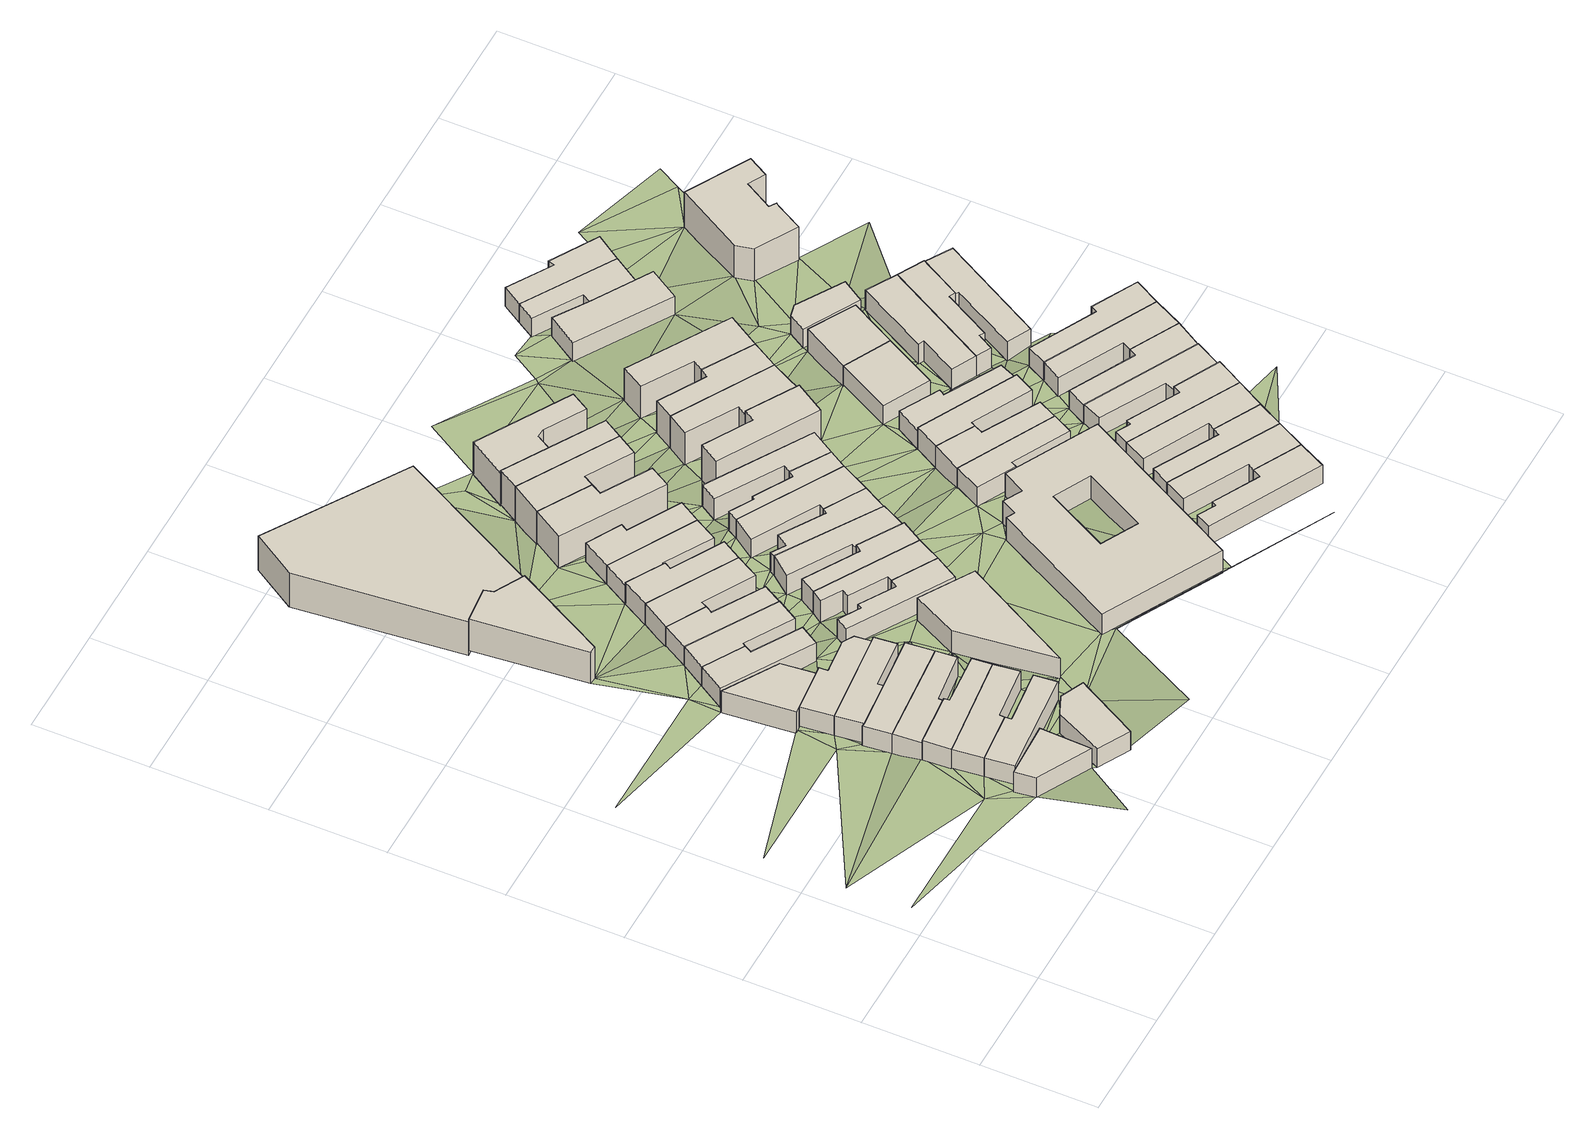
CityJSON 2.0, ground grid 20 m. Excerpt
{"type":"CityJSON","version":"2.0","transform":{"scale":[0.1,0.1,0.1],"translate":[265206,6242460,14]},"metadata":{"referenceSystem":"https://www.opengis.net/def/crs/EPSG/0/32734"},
"CityObjects":{
"building1":{"type":"Building","attributes":{"building":"retail","building:levels":"1","footprint":{"type":"Polygon"},"plus_code":"C7X5XFX7+XWR","ground_height":18.45,"building_height":4.1,"roof_height":22.55},"geometry":[{"type":"Solid","lod":"1","boundaries":[[[[0,1,2,3]],[[1,4,5,2]],[[4,6,7,5]],[[6,0,3,7]],[[3,2,5,7]],[[6,4,1,0]]]]}]},
"building2":{"type":"Building","attributes":{"address":"Salt River Cape Town","building":"house","building:levels":"1","footprint":{"type":"Polygon"},"plus_code":"C7X8XHXQ+XCW","ground_height":18.24,"building_height":4.1,"roof_height":22.34},"geometry":[{"type":"Solid","lod":"1","boundaries":[[[[8,9,10,11]],[[9,12,13,10]],[[12,14,15,13]],[[14,16,17,15]],[[16,18,19,17]],[[18,8,11,19]],[[11,10,13,15,17,19]],[[18,16,14,12,9,8]]]]}]},
"building3":{"type":"Building","attributes":{"address":"Salt River Cape Town","building":"house","building:levels":"1","footprint":{"type":"Polygon"},"plus_code":"C7X8X2X6+X7X","ground_height":18.24,"building_height":4.1,"roof_height":22.34},"geometry":[{"type":"Solid","lod":"1","boundaries":[[[[20,8,11,21]],[[8,18,19,11]],[[18,22,23,19]],[[22,24,25,23]],[[24,26,27,25]],[[26,20,21,27]],[[21,11,19,23,25,27]],[[26,24,22,18,8,20]]]]}]},
"building4":{"type":"Building","attributes":{"address":"55 Durham Avenue Salt River Cape Town","building":"house","building:levels":"1","footprint":{"type":"Polygon"},"plus_code":"C6XVXCXF+XQW","ground_height":17.66,"building_height":4.1,"roof_height":21.76},"geometry":[{"type":"Solid","lod":"1","boundaries":[[[[28,29,30,31]],[[29,32,33,30]],[[32,34,35,33]],[[34,36,37,35]],[[36,28,31,37]],[[31,30,33,35,37]],[[36,34,32,29,28]]]]}]},
"building5":{"type":"Building","attributes":{"address":"65 Durham Avenue Salt River Cape Town","building":"house","building:levels":"1","footprint":{"type":"Polygon"},"plus_code":"C7X7XHX6+X8V","ground_height":18.24,"building_height":4.1,"roof_height":22.34},"geometry":[{"type":"Solid","lod":"1","boundaries":[[[[38,39,40,21,41,42]],[[39,43,27,21,40]],[[43,44,45,27]],[[44,46,47,45]],[[46,48,49,47]],[[48,38,42,41,49]],[[41,21,27,45,47,49]],[[48,46,44,43,39,38]]]]}]},
"building6":{"type":"Building","attributes":{"building":"yes","building:levels":"1","footprint":{"type":"Polygon"},"plus_code":"C7XHXQX8+X7W","ground_height":18.24,"building_height":4.1,"roof_height":22.34},"geometry":[{"type":"Solid","lod":"1","boundaries":[[[[50,51,52,53]],[[51,54,55,52]],[[54,56,57,55]],[[56,58,59,57]],[[58,50,53,59]],[[53,52,55,57,59]],[[58,56,54,51,50]]]]}]},
"building7":{"type":"Building","attributes":{"address":"63 Durham Avenue Salt River Cape Town","building":"house","building:levels":"1","footprint":{"type":"Polygon"},"plus_code":"C7X7X2XW+X7R","ground_height":17.66,"building_height":4.1,"roof_height":21.76},"geometry":[{"type":"Solid","lod":"1","boundaries":[[[[60,38,42,61]],[[38,48,62,42]],[[48,63,64,62]],[[63,65,66,64]],[[65,67,68,66]],[[67,60,61,68]],[[61,42,62,64,66,68]],[[67,65,63,48,38,60]]]]}]},
"building8":{"type":"Building","attributes":{"address":"61 Durham Avenue Salt River Cape Town","building":"house","building:levels":"1","footprint":{"type":"Polygon"},"plus_code":"C7X6XJXW+XMW","ground_height":17.66,"building_height":4.1,"roof_height":21.76},"geometry":[{"type":"Solid","lod":"1","boundaries":[[[[60,67,68,61]],[[67,69,70,68]],[[69,71,72,70]],[[71,73,74,72]],[[73,75,76,74]],[[75,60,61,76]],[[61,68,70,72,74,76]],[[75,73,71,69,67,60]]]]}]},
"building9":{"type":"Building","attributes":{"address":"59 Durham Avenue Salt River Cape Town","building":"house","building:levels":"1","footprint":{"type":"Polygon"},"plus_code":"C7X6X3XJ+XRV","ground_height":17.66,"building_height":4.1,"roof_height":21.76},"geometry":[{"type":"Solid","lod":"1","boundaries":[[[[77,73,74,78]],[[73,71,72,74]],[[71,79,80,72]],[[79,81,82,80]],[[81,83,84,82]],[[83,85,86,84]],[[85,77,78,86]],[[78,74,72,80,82,84,86]],[[85,83,81,79,71,73,77]]]]}]},
"building10":{"type":"Building","attributes":{"address":"57 Durham Avenue Salt River Cape Town","building":"house","building:levels":"1","footprint":{"type":"Polygon"},"plus_code":"C7X5X6X5+X8V","ground_height":17.66,"building_height":4.1,"roof_height":21.76},"geometry":[{"type":"Solid","lod":"1","boundaries":[[[[85,87,88,86]],[[87,89,90,88]],[[89,91,92,90]],[[91,93,94,92]],[[93,95,30,94]],[[95,96,31,30]],[[96,77,78,31]],[[77,85,86,78]],[[86,88,90,92,94,30,31,78]],[[77,96,95,93,91,89,87,85]]]]}]},
"building11":{"type":"Building","attributes":{"address":"69 Addison Road Salt River Cape Town","building":"house","building:levels":"1","footprint":{"type":"Polygon"},"plus_code":"C7X4XCX8+X5W","ground_height":17.02,"building_height":4.1,"roof_height":21.12},"geometry":[{"type":"Solid","lod":"1","boundaries":[[[[97,98,99,100]],[[98,101,102,99]],[[101,103,104,102]],[[103,105,106,104]],[[105,107,108,106]],[[107,97,100,108]],[[100,99,102,104,106,108]],[[107,105,103,101,98,97]]]]}]},
"building12":{"type":"Building","attributes":{"address":"37 Durham Avenue Salt River 7925 Cape Town","building":"retail","building:levels":"2","footprint":{"type":"Polygon"},"plus_code":"C6XHXWX9+XJR","ground_height":16.36,"building_height":6.9,"roof_height":23.26},"geometry":[{"type":"Solid","lod":"1","boundaries":[[[[109,110,111,112,113]],[[110,114,115,111]],[[114,116,117,118,115]],[[116,119,120,121,118,117]],[[119,122,123,124,121,120]],[[122,109,113,112,124,123]],[[112,111,115,118,121,124]],[[122,119,116,114,110,109]]]]}]},
"building13":{"type":"Building","attributes":{"address":"67 Addison Road Salt River Cape Town","building":"house","building:levels":"1","footprint":{"type":"Polygon"},"plus_code":"C7X5XVX9+XQW","ground_height":17.02,"building_height":4.1,"roof_height":21.12},"geometry":[{"type":"Solid","lod":"1","boundaries":[[[[98,97,100,99]],[[97,125,126,100]],[[125,127,128,126]],[[127,129,130,131,128]],[[129,132,133,134,131,130]],[[132,98,99,134,133]],[[99,100,126,128,131,134]],[[132,129,127,125,97,98]]]]}]},
"building14":{"type":"Building","attributes":{"address":"65 Addison Road Salt River Cape Town","building":"house","building:levels":"1","footprint":{"type":"Polygon"},"plus_code":"C7X9XGX7+XJX","ground_height":16.86,"building_height":4.1,"roof_height":20.96},"geometry":[{"type":"Solid","lod":"1","boundaries":[[[[132,129,130,133]],[[129,135,136,130]],[[135,137,138,136]],[[137,139,140,138]],[[139,141,142,140]],[[141,132,133,142]],[[133,130,136,138,140,142]],[[141,139,137,135,129,132]]]]}]},
"building15":{"type":"Building","attributes":{"address":"63 Addison Road Salt River Cape Town","building":"house","building:levels":"1","footprint":{"type":"Polygon"},"plus_code":"C7XFX9X5+XMX","ground_height":16.86,"building_height":4.1,"roof_height":20.96},"geometry":[{"type":"Solid","lod":"1","boundaries":[[[[143,144,140,142]],[[144,145,146,140]],[[145,147,148,146]],[[147,149,150,148]],[[149,151,152,150]],[[151,143,142,152]],[[142,140,146,148,150,152]],[[151,149,147,145,144,143]]]]}]},
"building16":{"type":"Building","attributes":{"address":"80 Burns Road Salt River Cape Town","building":"house","building:levels":"1","footprint":{"type":"Polygon"},"plus_code":"C8X4XCXM+XHW","ground_height":18.24,"building_height":4.1,"roof_height":22.34},"geometry":[{"type":"Solid","lod":"1","boundaries":[[[[153,154,155,156]],[[154,157,158,155]],[[157,159,160,158]],[[159,153,156,160]],[[156,155,158,160]],[[159,157,154,153]]]]}]},
"building17":{"type":"Building","attributes":{"address":"Salt River Cape Town","building":"retail","building:levels":"2","footprint":{"type":"Polygon"},"plus_code":"C6XRXVXF+X4W","ground_height":15.76,"building_height":6.9,"roof_height":22.66},"geometry":[{"type":"Solid","lod":"1","boundaries":[[[[161,162,123,113]],[[162,163,120,123]],[[163,164,117,120]],[[164,165,166,117]],[[165,167,168,166]],[[167,169,170,168]],[[169,161,113,170]],[[113,123,120,117,166,168,170]],[[169,167,165,164,163,162,161]]]]}]},
"building18":{"type":"Building","attributes":{"address":"78 Burns Road Salt River Cape Town","building":"house","building:levels":"1","footprint":{"type":"Polygon"},"plus_code":"C8X6XCX3+XRV","ground_height":17.53,"building_height":4.1,"roof_height":21.63},"geometry":[{"type":"Solid","lod":"1","boundaries":[[[[171,172,173,174]],[[172,175,176,173]],[[175,177,178,176]],[[177,179,180,178]],[[179,181,182,180]],[[181,183,184,182]],[[183,185,186,184]],[[185,171,174,186]],[[174,173,176,178,180,182,184,186]],[[185,183,181,179,177,175,172,171]]]]}]},
"building19":{"type":"Building","attributes":{"address":"61 Addison Road Salt River Cape Town","building":"house","building:levels":"1","footprint":{"type":"Polygon"},"plus_code":"C7XJXPX2+XFW","ground_height":16.86,"building_height":4.1,"roof_height":20.96},"geometry":[{"type":"Solid","lod":"1","boundaries":[[[[187,188,150,152]],[[188,189,190,150]],[[189,191,192,190]],[[191,193,194,195,192]],[[193,196,197,198,195,194]],[[196,187,152,198,197]],[[152,150,190,192,195,198]],[[196,193,191,189,188,187]]]]}]},
"building20":{"type":"Building","attributes":{"address":"76 Burns Road Salt River Cape Town","building":"house","building:levels":"1","footprint":{"type":"Polygon"},"plus_code":"C8X7X8XW+X7W","ground_height":17.53,"building_height":4.1,"roof_height":21.63},"geometry":[{"type":"Solid","lod":"1","boundaries":[[[[199,200,201,186]],[[200,202,203,201]],[[202,204,205,203]],[[204,206,207,205]],[[206,208,209,207]],[[208,210,211,209]],[[210,212,174,211]],[[212,199,186,174]],[[186,201,203,205,207,209,211,174]],[[212,210,208,206,204,202,200,199]]]]}]},
"building21":{"type":"Building","attributes":{"address":"59 Addison Road Salt River Cape Town","building":"house","building:levels":"1","footprint":{"type":"Polygon"},"plus_code":"C7XPXHXW+XHV","ground_height":16.2,"building_height":4.1,"roof_height":20.3},"geometry":[{"type":"Solid","lod":"1","boundaries":[[[[196,193,194,197]],[[193,213,214,194]],[[213,215,216,214]],[[215,217,218,216]],[[217,219,220,218]],[[219,196,197,220]],[[197,194,214,216,218,220]],[[219,217,215,213,193,196]]]]}]},
"building22":{"type":"Building","attributes":{"address":"74 Burns Road Salt River Cape Town","building":"house","building:levels":"1","footprint":{"type":"Polygon"},"plus_code":"C8XCXWX3+XVW","ground_height":17.53,"building_height":4.1,"roof_height":21.63},"geometry":[{"type":"Solid","lod":"1","boundaries":[[[[200,221,222,201]],[[221,223,224,225,222]],[[223,226,227,228,225,224]],[[226,229,230,228,227]],[[229,202,203,230]],[[202,200,201,203]],[[201,222,225,228,230,203]],[[202,229,226,223,221,200]]]]}]},
"building23":{"type":"Building","attributes":{"address":"57 Addison Road Salt River Cape Town","building":"house","building:levels":"1","footprint":{"type":"Polygon"},"plus_code":"C7XVXJXR+XFR","ground_height":16.2,"building_height":4.1,"roof_height":20.3},"geometry":[{"type":"Solid","lod":"1","boundaries":[[[[219,217,218,220]],[[217,231,232,218]],[[231,233,234,232]],[[233,235,236,234]],[[235,237,238,236]],[[237,219,220,238]],[[220,218,232,234,236,238]],[[237,235,233,231,217,219]]]]}]},
"building24":{"type":"Building","attributes":{"address":"72 Burns Road Salt River Cape Town","building":"house","building:levels":"1","footprint":{"type":"Polygon"},"plus_code":"C8XCX3X7+X3W","ground_height":16.86,"building_height":4.1,"roof_height":20.96},"geometry":[{"type":"Solid","lod":"1","boundaries":[[[[239,240,241,242]],[[240,243,244,245,241]],[[243,246,247,248,245,244]],[[246,249,250,248,247]],[[249,251,224,250]],[[251,239,242,224]],[[242,241,245,248,250,224]],[[251,249,246,243,240,239]]]]}]},
"building25":{"type":"Building","attributes":{"address":"Salt River Cape Town","building":"terraced","building:levels":"2","building:units":"2","footprint":{"type":"Polygon"},"plus_code":"C8X2X3XV+X2X","ground_height":16.2,"building_height":6.9,"roof_height":23.1},"geometry":[{"type":"Solid","lod":"1","boundaries":[[[[252,253,254,255]],[[253,256,257,254]],[[256,258,259,257]],[[258,260,261,259]],[[260,262,263,261]],[[262,252,255,263]],[[255,254,257,259,261,263]],[[262,260,258,256,253,252]]]]}]},
"building26":{"type":"Building","attributes":{"address":"70 Burns Road Salt River Cape Town","building":"house","building:levels":"1","footprint":{"type":"Polygon"},"plus_code":"C8XMXFX2+XRW","ground_height":16.65,"building_height":4.1,"roof_height":20.75},"geometry":[{"type":"Solid","lod":"1","boundaries":[[[[240,264,265,266]],[[264,267,268,265]],[[267,269,270,268]],[[269,271,272,270]],[[271,273,274,272]],[[273,275,276,274]],[[275,243,244,276]],[[243,240,266,244]],[[266,265,268,270,272,274,276,244]],[[243,275,273,271,269,267,264,240]]]]}]},
"building27":{"type":"Building","attributes":{"address":"Salt River Cape Town","building":"terraced","building:levels":"2","building:units":"2","footprint":{"type":"Polygon"},"plus_code":"C8X3X6XC+XVR","ground_height":16.2,"building_height":6.9,"roof_height":23.1},"geometry":[{"type":"Solid","lod":"1","boundaries":[[[[277,278,255,254]],[[278,279,280,255]],[[279,281,282,280]],[[281,283,284,282]],[[283,285,286,284]],[[285,277,254,286]],[[254,255,280,282,284,286]],[[285,283,281,279,278,277]]]]}]},
"building28":{"type":"Building","attributes":{"address":"68 Burns Road Salt River Cape Town","building":"house","building:levels":"1","footprint":{"type":"Polygon"},"plus_code":"C8XMX8X9+X5X","ground_height":16.65,"building_height":4.1,"roof_height":20.75},"geometry":[{"type":"Solid","lod":"1","boundaries":[[[[264,287,288,265]],[[287,289,290,288]],[[289,291,292,290]],[[291,293,294,292]],[[293,267,268,294]],[[267,264,265,268]],[[265,288,290,292,294,268]],[[267,293,291,289,287,264]]]]}]},
"building29":{"type":"Building","attributes":{"address":"Salt River Cape Town","building":"terraced","building:levels":"2","building:units":"2","footprint":{"type":"Polygon"},"plus_code":"C8X7XQX6+X9W","ground_height":16.2,"building_height":6.9,"roof_height":23.1},"geometry":[{"type":"Solid","lod":"1","boundaries":[[[[283,295,296,284]],[[295,297,298,296]],[[297,299,300,301,298]],[[299,285,302,286,301,300]],[[285,283,284,286,302]],[[284,296,298,301,286]],[[285,299,297,295,283]]]]}]},
"building30":{"type":"Building","attributes":{"address":"73 Burns Road Salt River Cape Town","building":"yes","building:levels":"1","social_facility":"outreach","footprint":{"type":"Polygon"},"plus_code":"C9X3XQXQ+X9X","ground_height":18.24,"building_height":4.1,"roof_height":22.34},"geometry":[{"type":"Solid","lod":"1","boundaries":[[[[303,304,305,306]],[[304,307,308,305]],[[307,309,310,308]],[[309,311,312,310]],[[311,313,314,312]],[[313,315,316,314]],[[315,317,318,316]],[[317,303,306,318]],[[319,320,321,322]],[[320,323,324,321]],[[323,325,326,324]],[[325,319,322,326]],[[306,305,308,310,312,314,316,318],[322,321,324,326]],[[317,315,313,311,309,307,304,303],[325,323,320,319]]]]}]},
"building31":{"type":"Building","attributes":{"address":"66 Burns Road Salt River Cape Town","building":"house","building:levels":"1","footprint":{"type":"Polygon"},"plus_code":"C8XWXWX4+XXX","ground_height":16.65,"building_height":4.1,"roof_height":20.75},"geometry":[{"type":"Solid","lod":"1","boundaries":[[[[327,328,329,330]],[[328,331,332,329]],[[331,333,334,332]],[[333,335,336,334]],[[335,337,338,336]],[[337,289,290,338]],[[289,287,288,290]],[[287,327,330,288]],[[330,329,332,334,336,338,290,288]],[[287,289,337,335,333,331,328,327]]]]}]},
"building32":{"type":"Building","attributes":{"address":"64 Burns Road Salt River Cape Town","building":"house","building:levels":"1","footprint":{"type":"Polygon"},"plus_code":"C8XVX4X4+X2V","ground_height":16.65,"building_height":4.1,"roof_height":20.75},"geometry":[{"type":"Solid","lod":"1","boundaries":[[[[339,340,341,330]],[[340,342,343,341]],[[342,344,345,343]],[[344,346,347,345]],[[346,348,329,347]],[[348,339,330,329]],[[330,341,343,345,347,329]],[[348,346,344,342,340,339]]]]}]},
"building33":{"type":"Building","attributes":{"address":"Salt River Cape Town","building":"terraced","building:levels":"2","building:units":"2","footprint":{"type":"Polygon"},"plus_code":"C8X5XCX3+XXW","ground_height":15.54,"building_height":6.9,"roof_height":22.44},"geometry":[{"type":"Solid","lod":"1","boundaries":[[[[349,350,351,300]],[[350,352,353,351]],[[352,354,355,353]],[[354,356,357,355]],[[356,358,359,357]],[[358,360,361,359]],[[360,349,300,361]],[[300,351,353,355,357,359,361]],[[360,358,356,354,352,350,349]]]]}]},
"building34":{"type":"Building","attributes":{"address":"Salt River Cape Town","building":"house","building:levels":"2","footprint":{"type":"Polygon"},"plus_code":"C9X6X4XM+X9X","ground_height":16.65,"building_height":6.9,"roof_height":23.55},"geometry":[{"type":"Solid","lod":"1","boundaries":[[[[362,363,364,365,366,367]],[[363,368,369,365,364]],[[368,370,371,369]],[[370,372,373,371]],[[372,374,375,373]],[[374,362,367,366,375]],[[366,365,369,371,373,375]],[[374,372,370,368,363,362]]]]}]},
"building35":{"type":"Building","attributes":{"address":"72 Coleridge Road Salt River Cape Town","building":"house","building:levels":"1","footprint":{"type":"Polygon"},"plus_code":"CCXCX2XP+X2R","ground_height":18.11,"building_height":4.1,"roof_height":22.21},"geometry":[{"type":"Solid","lod":"1","boundaries":[[[[376,377,378,379]],[[377,380,381,378]],[[380,382,383,381]],[[382,384,385,383]],[[384,386,387,385]],[[386,388,389,387]],[[388,390,391,389]],[[390,376,379,391]],[[379,378,381,383,385,387,389,391]],[[390,388,386,384,382,380,377,376]]]]}]},
"building36":{"type":"Building","attributes":{"address":"71 Burns Road Salt River Cape Town","building":"house","building:levels":"1","footprint":{"type":"Polygon"},"plus_code":"C9XQX5XR+XRV","ground_height":17.44,"building_height":4.1,"roof_height":21.54},"geometry":[{"type":"Solid","lod":"1","boundaries":[[[[392,393,394,395,396,397]],[[393,398,399,395,394]],[[398,400,401,399]],[[400,402,403,401]],[[402,404,405,403]],[[404,392,397,396,405]],[[396,395,399,401,403,405]],[[404,402,400,398,393,392]]]]}]},
"building37":{"type":"Building","attributes":{"address":"Salt River Cape Town","building":"house","building:levels":"2","footprint":{"type":"Polygon"},"plus_code":"C9X7XFXG+XVV","ground_height":15.84,"building_height":6.9,"roof_height":22.74},"geometry":[{"type":"Solid","lod":"1","boundaries":[[[[406,407,408,367]],[[407,409,410,408]],[[409,411,412,410]],[[411,413,414,412]],[[413,415,364,414]],[[415,406,367,364]],[[367,408,410,412,414,364]],[[415,413,411,409,407,406]]]]}]},
"building38":{"type":"Building","attributes":{"address":"70 Coleridge Road Salt River Cape Town","building":"house","building:levels":"1","footprint":{"type":"Polygon"},"plus_code":"CCXCX8X3+XVW","ground_height":18.11,"building_height":4.1,"roof_height":22.21},"geometry":[{"type":"Solid","lod":"1","boundaries":[[[[416,417,418,419]],[[417,420,421,418]],[[420,422,423,421]],[[422,376,379,423]],[[376,390,391,379]],[[390,416,419,391]],[[419,418,421,423,379,391]],[[390,376,422,420,417,416]]]]}]},
"building39":{"type":"Building","attributes":{"address":"69 Burns Road Salt River Cape Town","building":"house","building:levels":"1","footprint":{"type":"Polygon"},"plus_code":"C9XWXRXW+X7V","ground_height":17.27,"building_height":4.1,"roof_height":21.37},"geometry":[{"type":"Solid","lod":"1","boundaries":[[[[424,425,397,426]],[[425,427,428,397]],[[427,429,430,428]],[[429,431,432,430]],[[431,433,434,432]],[[433,424,426,434]],[[426,397,428,430,432,434]],[[433,431,429,427,425,424]]]]}]},
"building40":{"type":"Building","attributes":{"address":"68 Coleridge Road Salt River Cape Town","building":"house","building:levels":"1","footprint":{"type":"Polygon"},"plus_code":"CCXMX9XM+XXV","ground_height":18.11,"building_height":4.1,"roof_height":22.21},"geometry":[{"type":"Solid","lod":"1","boundaries":[[[[435,436,437,438]],[[436,439,440,437]],[[439,441,418,440]],[[441,442,419,418]],[[442,443,444,419]],[[443,435,438,444]],[[438,437,440,418,419,444]],[[443,442,441,439,436,435]]]]}]},
"building41":{"type":"Building","attributes":{"address":"Salt River Cape Town","building":"house","building:levels":"2","footprint":{"type":"Polygon"},"plus_code":"C9XGX2XX+X8W","ground_height":15.84,"building_height":6.9,"roof_height":22.74},"geometry":[{"type":"Solid","lod":"1","boundaries":[[[[407,445,446,408]],[[445,447,448,446]],[[447,449,450,448]],[[449,451,452,450]],[[451,409,410,452]],[[409,407,408,410]],[[408,446,448,450,452,410]],[[409,451,449,447,445,407]]]]}]},
"building42":{"type":"Building","attributes":{"address":"67 Burns Road Salt River Cape Town","building":"house","building:levels":"1","footprint":{"type":"Polygon"},"plus_code":"CCX2X5XV+X5X","ground_height":17.27,"building_height":4.1,"roof_height":21.37},"geometry":[{"type":"Solid","lod":"1","boundaries":[[[[453,424,454,426,455,456]],[[424,433,434,426,454]],[[433,457,458,434]],[[457,459,460,458]],[[459,461,462,460]],[[461,453,456,455,462]],[[455,426,434,458,460,462]],[[461,459,457,433,424,453]]]]}]},
"building43":{"type":"Building","attributes":{"address":"66 Coleridge Road Salt River Cape Town","building":"house","building:levels":"1","footprint":{"type":"Polygon"},"plus_code":"CCXMX6X6+X3W","ground_height":18.11,"building_height":4.1,"roof_height":22.21},"geometry":[{"type":"Solid","lod":"1","boundaries":[[[[463,464,465,466]],[[464,467,468,465]],[[467,469,470,468]],[[469,435,438,470]],[[435,443,444,438]],[[443,463,466,444]],[[466,465,468,470,438,444]],[[443,435,469,467,464,463]]]]}]},
"building44":{"type":"Building","attributes":{"address":"65 Burns Road Salt River Cape Town","building":"house","building:levels":"1","footprint":{"type":"Polygon"},"plus_code":"CCX6X3XC+XPW","ground_height":16.47,"building_height":4.1,"roof_height":20.57},"geometry":[{"type":"Solid","lod":"1","boundaries":[[[[471,472,473,456]],[[472,474,475,473]],[[474,476,477,475]],[[476,478,479,477]],[[478,480,481,479]],[[480,471,456,481]],[[456,473,475,477,479,481]],[[480,478,476,474,472,471]]]]}]},
"building45":{"type":"Building","attributes":{"address":"Salt River Cape Town","building":"house","building:levels":"2","footprint":{"type":"Polygon"},"plus_code":"C9XHX8XM+X5R","ground_height":15.84,"building_height":6.9,"roof_height":22.74},"geometry":[{"type":"Solid","lod":"1","boundaries":[[[[445,482,483,446]],[[482,484,485,483]],[[484,486,487,485]],[[486,488,489,487]],[[488,447,448,489]],[[447,445,446,448]],[[446,483,485,487,489,448]],[[447,488,486,484,482,445]]]]}]},
"building46":{"type":"Building","attributes":{"address":"64 Coleridge Road Salt River Cape Town","building":"house","building:levels":"1","footprint":{"type":"Polygon"},"plus_code":"CCXWXCXC+X6W","ground_height":18.11,"building_height":4.1,"roof_height":22.21},"geometry":[{"type":"Solid","lod":"1","boundaries":[[[[490,491,492,493,494,495]],[[491,496,497,493,492]],[[496,498,499,497]],[[498,500,501,499]],[[500,502,465,501]],[[502,503,466,465]],[[503,504,505,466]],[[504,490,495,494,505]],[[494,493,497,499,501,465,466,505]],[[504,503,502,500,498,496,491,490]]]]}]},
"building47":{"type":"Building","attributes":{"address":"63 Burns Road Salt River Cape Town","building":"house","building:levels":"1","footprint":{"type":"Polygon"},"plus_code":"CCX5XFX4+X5X","ground_height":16.47,"building_height":4.1,"roof_height":20.57},"geometry":[{"type":"Solid","lod":"1","boundaries":[[[[506,507,508,509]],[[507,510,511,508]],[[510,512,513,511]],[[512,506,509,513]],[[509,508,511,513]],[[512,510,507,506]]]]}]},
"building48":{"type":"Building","attributes":{"address":"62 Coleridge Road Salt River Cape Town","building":"house","building:levels":"1","footprint":{"type":"Polygon"},"plus_code":"CCXWX2XR+X4W","ground_height":17.27,"building_height":4.1,"roof_height":21.37},"geometry":[{"type":"Solid","lod":"1","boundaries":[[[[514,515,516,517,518,519]],[[515,520,521,517,516]],[[520,490,495,521]],[[490,504,522,495]],[[504,523,524,522]],[[523,514,519,518,524]],[[518,517,521,495,522,524]],[[523,504,490,520,515,514]]]]}]},
"building49":{"type":"Building","attributes":{"address":"61 Burns Road Salt River Cape Town","building":"house","building:levels":"1","footprint":{"type":"Polygon"},"plus_code":"CCXCX2X7+XMR","ground_height":16.47,"building_height":4.1,"roof_height":20.57},"geometry":[{"type":"Solid","lod":"1","boundaries":[[[[525,526,513,509]],[[526,527,528,513]],[[527,529,530,528]],[[529,525,509,530]],[[509,513,528,530]],[[529,527,526,525]]]]}]},
"building50":{"type":"Building","attributes":{"address":"60 Coleridge Road Salt River Cape Town","building":"house","building:levels":"1","footprint":{"type":"Polygon"},"plus_code":"CFX5X6XM+XQX","ground_height":17.07,"building_height":4.1,"roof_height":21.17},"geometry":[{"type":"Solid","lod":"1","boundaries":[[[[531,532,533,534]],[[532,535,536,533]],[[535,537,519,536]],[[537,538,539,519]],[[538,540,541,539]],[[540,531,534,541]],[[534,533,536,519,539,541]],[[540,538,537,535,532,531]]]]}]},
"building51":{"type":"Building","attributes":{"address":"50 Burns Road Salt River Cape Town","building":"house","building:levels":"1","footprint":{"type":"Polygon"},"plus_code":"C9XVXFX4+XMW","ground_height":14.88,"building_height":4.1,"roof_height":18.98},"geometry":[{"type":"Solid","lod":"1","boundaries":[[[[542,543,544,545]],[[543,546,547,544]],[[546,548,549,547]],[[548,550,551,549]],[[550,552,553,551]],[[552,542,545,553]],[[545,544,547,549,551,553]],[[552,550,548,546,543,542]]]]}]},
"building52":{"type":"Building","attributes":{"address":"48 Burns Road Salt River Cape Town","building":"house","building:levels":"1","footprint":{"type":"Polygon"},"plus_code":"C9XWXMX5+X3V","ground_height":14.88,"building_height":4.1,"roof_height":18.98},"geometry":[{"type":"Solid","lod":"1","boundaries":[[[[542,554,555,545]],[[554,556,557,555]],[[556,558,559,557]],[[558,560,561,559]],[[560,543,544,561]],[[543,542,545,544]],[[545,555,557,559,561,544]],[[543,560,558,556,554,542]]]]}]},
"building53":{"type":"Building","attributes":{"address":"2 Dryden Street Salt River Cape Town","building":"house","building:levels":"1","footprint":{"type":"Polygon"},"plus_code":"CCXRXQX6+XMW","ground_height":16.47,"building_height":4.1,"roof_height":20.57},"geometry":[{"type":"Solid","lod":"1","boundaries":[[[[562,563,564,565]],[[563,566,567,564]],[[566,568,569,567]],[[568,570,571,569]],[[570,572,573,571]],[[572,562,565,573]],[[565,564,567,569,571,573]],[[572,570,568,566,563,562]]]]}]},
"building54":{"type":"Building","attributes":{"address":"58 Coleridge Road Salt River Cape Town","building":"house","building:levels":"1","footprint":{"type":"Polygon"},"plus_code":"CFX5X6XW+X2W","ground_height":17.07,"building_height":4.1,"roof_height":21.17},"geometry":[{"type":"Solid","lod":"1","boundaries":[[[[574,575,576,577]],[[575,578,579,576]],[[578,580,581,579]],[[580,531,534,581]],[[531,540,541,534]],[[540,574,577,541]],[[577,576,579,581,534,541]],[[540,531,580,578,575,574]]]]}]},
"building55":{"type":"Building","attributes":{"address":"59 Burns Road Salt River Cape Town","building":"house","building:levels":"1","footprint":{"type":"Polygon"},"plus_code":"CCXJXPXQ+X9V","ground_height":15.61,"building_height":4.1,"roof_height":19.71},"geometry":[{"type":"Solid","lod":"1","boundaries":[[[[582,583,584,585]],[[583,586,587,584]],[[586,588,589,587]],[[588,590,591,589]],[[590,582,585,591]],[[585,584,587,589,591]],[[590,588,586,583,582]]]]}]},
"building56":{"type":"Building","attributes":{"address":"46 Burns Road Salt River Cape Town","building":"house","building:levels":"1","footprint":{"type":"Polygon"},"plus_code":"CCX5X3XP+XJV","ground_height":14.88,"building_height":4.1,"roof_height":18.98},"geometry":[{"type":"Solid","lod":"1","boundaries":[[[[554,592,593,555]],[[592,594,595,593]],[[594,596,597,595]],[[596,598,599,597]],[[598,556,557,599]],[[556,554,555,557]],[[555,593,595,597,599,557]],[[556,598,596,594,592,554]]]]}]},
"building57":{"type":"Building","attributes":{"address":"56 Coleridge Road Salt River Cape Town","building":"house","building:levels":"1","footprint":{"type":"Polygon"},"plus_code":"CFXCXGXJ+X2X","ground_height":17.07,"building_height":4.1,"roof_height":21.17},"geometry":[{"type":"Solid","lod":"1","boundaries":[[[[574,600,601,577]],[[600,602,603,601]],[[602,604,605,603]],[[604,606,607,605]],[[606,575,576,607]],[[575,574,577,576]],[[577,601,603,605,607,576]],[[575,606,604,602,600,574]]]]}]},
"building58":{"type":"Building","attributes":{"address":"4 Dryden Street Salt River Cape Town","building":"house","building:levels":"1","footprint":{"type":"Polygon"},"plus_code":"CCXVXGXQ+XWW","ground_height":16.47,"building_height":4.1,"roof_height":20.57},"geometry":[{"type":"Solid","lod":"1","boundaries":[[[[562,572,573,565]],[[572,608,609,573]],[[608,610,611,609]],[[610,612,613,611]],[[612,614,615,613]],[[614,616,617,618,615]],[[616,619,620,621,618,617]],[[619,562,565,621,620]],[[565,573,609,611,613,615,618,621]],[[619,616,614,612,610,608,572,562]]]]}]},
"building59":{"type":"Building","attributes":{"address":"6 Dryden Street Salt River Cape Town","building":"house","building:levels":"1","footprint":{"type":"Polygon"},"plus_code":"CFX5X2XJ+XGR","ground_height":16.25,"building_height":4.1,"roof_height":20.35},"geometry":[{"type":"Solid","lod":"1","boundaries":[[[[619,616,617,620]],[[616,622,623,617]],[[622,624,625,623]],[[624,626,627,625]],[[626,628,629,627]],[[628,619,620,629]],[[620,617,623,625,627,629]],[[628,626,624,622,616,619]]]]}]},
"building60":{"type":"Building","attributes":{"address":"53 Burns Road Salt River Cape Town","building":"house","building:levels":"2","footprint":{"type":"Polygon"},"plus_code":"CFX4XCX2+XJW","ground_height":15.43,"building_height":6.9,"roof_height":22.33},"geometry":[{"type":"Solid","lod":"1","boundaries":[[[[630,631,632,633,634,635]],[[631,636,637,633,632]],[[636,638,639,637]],[[638,640,641,639]],[[640,642,643,641]],[[642,644,645,643]],[[644,646,647,645]],[[646,648,649,647]],[[648,650,651,649]],[[650,630,635,634,651]],[[634,633,637,639,641,643,645,647,649,651]],[[650,648,646,644,642,640,638,636,631,630]]]]}]},
"terrain1":{"type":"TINRelief","geometry":[{"type":"CompositeSurface","lod":"1","boundaries":[[[652,653,654]],[[655,652,656]],[[656,657,655]],[[658,655,657]],[[658,659,660]],[[652,654,661]],[[662,652,661]],[[663,652,662]],[[662,661,664]],[[665,4,654]],[[663,656,652]],[[666,667,34]],[[6,664,661]],[[668,658,657]],[[658,668,669]],[[659,658,669]],[[668,670,669]],[[669,671,659]],[[56,4,58]],[[4,56,6]],[[664,6,12]],[[672,666,34]],[[672,673,666]],[[32,672,34]],[[114,110,666]],[[6,56,54]],[[18,16,14]],[[22,18,14]],[[674,114,666]],[[673,674,666]],[[54,12,6]],[[675,44,48]],[[63,48,65]],[[32,676,677]],[[678,672,32]],[[14,24,22]],[[51,679,680]],[[81,681,682]],[[683,114,674]],[[51,12,54]],[[684,89,677]],[[677,678,32]],[[44,65,48]],[[12,51,685]],[[12,685,14]],[[678,677,89]],[[114,683,151]],[[682,69,81]],[[686,687,105]],[[688,24,14]],[[685,51,688]],[[685,688,14]],[[688,26,24]],[[686,127,689]],[[151,196,114]],[[44,26,690]],[[89,691,678]],[[114,196,116]],[[44,690,65]],[[87,85,83]],[[686,105,127]],[[87,691,89]],[[67,65,690]],[[690,26,688]],[[691,87,83]],[[692,105,678]],[[691,692,678]],[[693,69,67]],[[69,693,81]],[[693,83,81]],[[51,680,694]],[[51,695,688]],[[693,691,83]],[[67,690,693]],[[105,204,127]],[[105,692,204]],[[135,139,137]],[[691,693,696]],[[692,697,698]],[[696,693,690]],[[202,129,127]],[[695,51,694]],[[204,202,127]],[[139,699,700]],[[692,701,204]],[[692,698,701]],[[116,196,219]],[[699,139,135]],[[701,702,204]],[[256,116,219]],[[129,202,229]],[[696,703,691]],[[704,135,129]],[[688,695,154]],[[705,701,698]],[[229,704,129]],[[705,698,706]],[[135,707,699]],[[116,256,253]],[[704,707,135]],[[708,701,705]],[[237,256,219]],[[707,709,699]],[[707,704,710]],[[193,191,711]],[[703,696,154]],[[116,253,285]],[[193,711,213]],[[707,712,709]],[[229,713,704]],[[707,710,712]],[[237,235,256]],[[711,191,714]],[[116,285,715]],[[223,229,226]],[[694,716,695]],[[712,717,709]],[[223,713,229]],[[703,154,185]],[[709,717,714]],[[718,712,719]],[[154,695,720]],[[717,712,718]],[[256,235,258]],[[711,714,721]],[[714,717,721]],[[233,258,235]],[[154,722,185]],[[711,723,217]],[[723,711,721]],[[716,694,724]],[[293,717,718]],[[258,233,231]],[[185,722,725]],[[726,715,285]],[[723,344,217]],[[285,299,726]],[[217,344,231]],[[718,269,267]],[[722,154,720]],[[293,718,267]],[[262,260,252]],[[725,722,727]],[[344,723,333]],[[335,333,723]],[[231,342,258]],[[344,342,231]],[[724,694,728]],[[729,715,726]],[[730,252,731]],[[726,299,729]],[[258,342,260]],[[260,731,252]],[[716,724,732]],[[344,333,733]],[[727,722,734]],[[720,735,722]],[[720,736,735]],[[737,738,739]],[[260,342,370]],[[732,384,716]],[[727,740,240]],[[333,331,328]],[[370,342,372]],[[735,734,722]],[[333,328,733]],[[420,716,384]],[[741,731,260]],[[727,734,740]],[[297,742,743]],[[370,741,260]],[[744,372,342]],[[297,745,742]],[[420,417,716]],[[739,738,320]],[[264,240,424]],[[746,735,747]],[[746,734,735]],[[384,382,380]],[[731,748,749]],[[384,380,420]],[[240,740,424]],[[741,748,731]],[[264,424,287]],[[746,750,734]],[[745,356,742]],[[741,370,363]],[[745,749,751]],[[716,417,303]],[[363,370,368]],[[748,751,749]],[[752,372,744]],[[420,380,422]],[[729,753,754]],[[287,453,327]],[[356,745,755]],[[287,424,453]],[[363,756,741]],[[729,358,753]],[[377,376,380]],[[327,752,744]],[[751,755,745]],[[422,380,376]],[[746,303,750]],[[750,402,757]],[[303,417,758]],[[356,759,358]],[[327,507,752]],[[327,453,507]],[[759,356,755]],[[760,303,758]],[[760,758,761]],[[402,750,303]],[[762,755,751]],[[760,763,303]],[[754,753,764]],[[753,358,759]],[[751,765,762]],[[507,453,480]],[[758,766,761]],[[763,500,303]],[[767,768,769]],[[770,760,761]],[[755,762,771]],[[303,500,496]],[[515,402,303]],[[506,772,752]],[[496,500,498]],[[773,774,768]],[[507,506,752]],[[515,303,496]],[[514,404,402]],[[515,514,402]],[[507,480,510]],[[775,753,759]],[[773,768,767]],[[776,767,404]],[[404,514,776]],[[764,753,775]],[[772,506,407]],[[510,480,478]],[[777,767,776]],[[778,764,775]],[[496,779,515]],[[777,776,514]],[[767,777,773]],[[478,476,780]],[[781,782,496]],[[780,510,478]],[[782,779,496]],[[783,773,777]],[[784,778,775]],[[476,785,780]],[[550,775,759]],[[506,529,407]],[[445,407,529]],[[510,780,786]],[[787,773,788]],[[789,778,784]],[[788,773,783]],[[759,482,550]],[[786,512,510]],[[790,780,785]],[[791,443,416]],[[786,780,792]],[[783,777,531]],[[785,787,793]],[[590,445,529]],[[788,793,787]],[[794,792,780]],[[588,482,445]],[[792,512,786]],[[790,785,795]],[[784,560,789]],[[588,445,590]],[[531,777,532]],[[463,443,791]],[[785,796,795]],[[793,796,785]],[[784,543,560]],[[580,783,531]],[[797,482,588]],[[796,798,795]],[[590,529,799]],[[800,795,798]],[[550,482,797]],[[512,792,801]],[[796,793,802]],[[797,588,586]],[[803,799,512]],[[799,803,590]],[[793,804,802]],[[512,801,803]],[[796,622,798]],[[604,804,793]],[[805,550,797]],[[806,797,586]],[[614,798,616]],[[622,616,798]],[[542,552,554]],[[552,550,805]],[[801,583,803]],[[806,805,797]],[[583,801,562]],[[583,807,586]],[[806,586,807]],[[552,646,554]],[[646,552,805]],[[554,646,592]],[[562,808,583]],[[809,592,646]],[[807,583,808]],[[809,646,810]],[[810,646,811]],[[810,812,809]]]}]}
},
"vertices":[
[301,189,42],[305,153,42],[305,153,86],[301,189,86],[397,104,42],[397,104,86],[400,193,42],[400,193,86],
[310,243,42],[316,193,42],[316,193,83],[310,243,83],[501,212,42],[501,212,83],[497,252,42],[497,252,83],[401,241,42],[401,241,83],[400,252,42],[400,252,83],
[304,295,42],[304,295,83],[400,261,42],[400,261,83],[496,272,42],[496,272,83],[490,317,42],[490,317,83],
[286,543,30],[360,551,30],[360,551,78],[286,543,78],[354,609,30],[354,609,78],[263,664,30],[263,664,78],[275,542,30],[275,542,78],
[301,343,35],[304,295,35],[304,295,78],[301,343,83],[301,343,78],[490,317,35],[487,351,35],[487,351,83],[395,343,35],[395,343,83],[394,352,35],[394,352,83],
[457,68,42],[516,177,42],[516,177,83],[457,68,83],[476,195,42],[476,195,83],[441,180,42],[441,180,83],[402,97,42],[402,97,83],
[297,392,35],[297,392,78],[394,352,78],[394,361,35],[394,361,78],[484,373,35],[484,373,78],[481,409,35],[481,409,78],
[476,458,35],[476,458,78],[382,448,35],[382,448,78],[298,439,35],[298,439,78],[292,440,35],[292,440,78],
[292,487,35],[292,487,78],[381,457,35],[381,457,78],[469,467,35],[469,467,78],[465,506,35],[465,506,78],[457,505,35],[457,505,78],
[454,533,35],[454,533,78],[435,544,35],[435,544,78],[373,537,35],[373,537,78],[372,552,35],[372,552,78],[360,551,35],[286,543,35],
[369,675,29],[301,715,29],[301,715,71],[369,675,71],[273,670,29],[273,670,71],[422,581,29],[422,581,71],[442,614,29],[442,614,71],[362,662,29],[362,662,71],
[216,1066,24],[235,870,24],[235,870,93],[216,1066,93],[216,1066,87],[248,869,24],[248,869,93],[334,1030,24],[334,1030,87],[334,1030,93],[284,1057,24],[284,1057,87],[284,1057,93],[280,1073,24],[280,1073,87],[280,1073,93],
[372,680,29],[372,680,71],[453,632,29],[453,632,71],[475,669,29],[475,669,70],[475,669,71],[327,757,29],[327,757,70],[327,757,71],
[494,702,29],[494,702,70],[410,752,29],[410,752,70],[417,764,29],[417,764,70],[352,801,29],[352,801,70],
[352,801,24],[417,764,24],[422,774,24],[422,774,70],[508,725,24],[508,725,70],[530,765,24],[530,765,70],[382,850,24],[382,850,70],
[546,230,34],[652,426,34],[652,426,83],[546,230,83],[563,480,34],[563,480,83],[525,404,34],[525,404,83],
[216,1066,12],[280,1073,12],[284,1057,12],[334,1030,12],[469,1284,12],[469,1284,87],[235,1431,12],[235,1431,87],[187,1355,12],[187,1355,87],
[584,534,34],[576,522,34],[576,522,76],[584,534,76],[517,558,34],[517,558,76],[513,550,34],[513,550,76],[476,572,34],[476,572,76],[464,551,34],[464,551,76],[633,450,34],[633,450,76],[657,491,34],[657,491,76],
[382,850,22],[530,765,22],[550,799,22],[550,799,70],[464,848,22],[464,848,70],[471,860,22],[471,860,63],[471,860,70],[408,896,22],[408,896,63],[408,896,70],
[657,491,29],[678,532,29],[678,532,76],[511,630,29],[511,630,76],[498,612,29],[498,612,76],[533,591,29],[533,591,76],[526,579,29],[526,579,76],[588,542,29],[588,542,76],[584,534,29],
[475,866,22],[475,866,63],[556,819,22],[556,819,63],[578,858,22],[578,858,63],[433,940,22],[433,940,63],
[700,569,29],[700,569,76],[626,614,29],[626,614,70],[626,614,76],[618,603,29],[618,603,70],[618,603,76],[527,657,29],[527,657,76],
[600,895,22],[600,895,63],[512,945,22],[512,945,63],[519,957,22],[519,957,63],[461,989,22],[461,989,63],
[700,569,26],[723,614,26],[723,614,70],[700,569,70],[557,718,26],[557,718,68],[557,718,70],[529,683,26],[529,683,68],[529,683,70],[630,622,26],[630,622,70],[626,614,26],
[550,1022,22],[463,1073,22],[463,1073,91],[550,1022,91],[431,1020,22],[431,1020,91],[601,920,22],[601,920,91],[621,955,22],[621,955,91],[540,1003,22],[540,1003,91],
[746,656,26],[746,656,68],[723,614,68],[678,695,26],[678,695,68],[673,687,26],[673,687,68],[599,733,26],[599,733,68],[586,712,26],[586,712,68],[562,727,26],[562,727,68],
[463,1073,15],[550,1022,15],[560,1039,15],[560,1039,91],[638,994,15],[638,994,91],[659,1029,15],[659,1029,91],[495,1125,15],[495,1125,91],
[772,706,26],[772,706,68],[601,804,26],[601,804,68],[574,765,26],[574,765,68],[683,703,26],[683,703,68],
[679,1062,15],[679,1062,91],[593,1113,15],[593,1113,91],[516,1159,15],[516,1159,84],[516,1159,91],[495,1125,84],
[1007,393,33],[853,474,33],[853,474,83],[1007,393,83],[832,435,33],[832,435,83],[800,452,33],[800,452,83],[786,425,33],[786,425,83],[772,432,33],[772,432,83],[655,214,33],[655,214,83],[855,108,33],[855,108,83],[842,387,33],[905,355,33],[905,355,83],[842,387,83],[849,247,33],[849,247,83],[786,280,33],[786,280,83],
[790,736,26],[725,775,26],[725,775,68],[790,736,68],[718,766,26],[718,766,68],[654,803,26],[654,803,68],[651,798,26],[651,798,68],[611,821,26],[611,821,68],
[790,736,22],[815,777,22],[815,777,68],[642,881,22],[642,881,68],[624,852,22],[624,852,68],[732,787,22],[732,787,68],[725,775,22],
[516,1159,12],[593,1113,12],[593,1113,84],[610,1142,12],[610,1142,84],[625,1141,12],[625,1141,84],[693,1101,12],[693,1101,84],[712,1133,12],[712,1133,84],[556,1225,12],[556,1225,84],
[869,829,18],[785,879,18],[785,879,87],[785,879,96],[869,829,96],[869,829,87],[774,860,18],[774,860,96],[693,907,18],[693,907,96],[672,872,18],[672,872,96],[837,777,18],[837,777,96],
[1026,140,41],[1018,125,41],[1018,125,82],[1026,140,82],[939,167,41],[939,167,82],[935,159,41],[935,159,82],[905,175,41],[905,175,82],[891,149,41],[891,149,82],[1081,50,41],[1081,50,82],[1105,98,41],[1105,98,82],
[838,547,33],[815,502,33],[815,502,74],[815,502,75],[838,547,75],[838,547,74],[880,468,33],[880,468,75],[885,478,33],[885,478,75],[982,427,33],[982,427,75],[1000,462,33],[1000,462,75],
[869,829,16],[898,885,16],[898,885,87],[733,980,16],[733,980,87],[711,945,16],[711,945,87],[796,895,16],[796,895,87],[785,879,16],
[1130,146,41],[945,246,41],[945,246,82],[1130,146,82],[925,209,41],[925,209,82],[1033,151,41],[1033,151,82],
[865,597,26],[838,547,26],[865,597,74],[1000,462,26],[1000,462,74],[1017,495,26],[1017,495,74],[922,547,26],[922,547,74],[929,562,26],[929,562,74],
[1076,231,39],[1069,219,39],[1069,219,82],[1076,231,82],[962,277,39],[962,277,82],[945,246,39],[1130,146,39],[1153,190,39],[1153,190,82],
[924,930,16],[924,930,87],[840,980,16],[840,980,87],[831,966,16],[831,966,87],[752,1012,16],[752,1012,87],
[888,638,26],[865,597,66],[888,638,74],[888,638,66],[933,569,26],[933,569,74],[1034,517,26],[1034,517,74],[1052,552,26],[1052,552,74],
[1180,238,39],[992,338,39],[992,338,82],[1180,238,82],[973,300,39],[973,300,82],[1082,243,39],[1082,243,82],
[888,638,25],[1052,552,25],[1052,552,66],[1066,585,25],[1066,585,66],[973,636,25],[973,636,66],[979,646,25],[979,646,66],[913,682,25],[913,682,66],
[958,986,16],[958,986,87],[791,1086,16],[791,1086,87],[768,1047,16],[768,1047,87],[851,997,16],[851,997,87],
[1128,324,33],[1121,311,33],[1121,311,74],[1121,311,82],[1128,324,82],[1128,324,74],[1034,357,33],[1034,357,82],[1029,349,33],[1029,349,82],[1005,362,33],[1005,362,82],[992,338,33],[1180,238,33],[1205,284,33],[1205,284,82],
[959,799,25],[911,708,25],[911,708,66],[959,799,66],[990,667,25],[990,667,66],[1038,758,25],[1038,758,66],
[1041,433,33],[1026,400,33],[1026,400,72],[1026,400,74],[1041,433,74],[1041,433,72],[1135,341,33],[1135,341,74],[1205,284,74],[1231,333,33],[1231,333,74],
[959,799,16],[1038,758,16],[1081,838,16],[1081,838,66],[1004,881,16],[1004,881,66],
[1176,422,31],[1169,409,31],[1169,409,72],[1176,422,72],[1059,467,31],[1059,467,72],[1041,433,31],[1231,333,31],[1231,333,72],[1258,379,31],[1258,379,72],
[994,1167,9],[923,1210,9],[923,1210,50],[994,1167,50],[868,1246,9],[868,1246,50],[835,1194,9],[835,1194,50],[990,1098,9],[990,1098,50],[1022,1150,9],[1022,1150,50],
[1022,1211,9],[1022,1211,50],[872,1303,9],[872,1303,50],[853,1272,9],[853,1272,50],[931,1224,9],[931,1224,50],
[1165,809,22],[1115,838,22],[1115,838,66],[1165,809,66],[1050,716,22],[1050,716,66],[1059,712,22],[1059,712,66],[1025,648,22],[1025,648,66],[1066,627,22],[1066,627,66],
[1283,429,31],[1095,527,31],[1095,527,72],[1283,429,72],[1075,493,31],[1075,493,72],[1184,437,31],[1184,437,72],
[1101,839,16],[1125,877,16],[1125,877,57],[1101,839,57],[1047,925,16],[1047,925,57],[1026,920,16],[1026,920,57],[1008,890,16],[1008,890,57],
[1051,1255,9],[1051,1255,50],[971,1302,9],[971,1302,50],[968,1291,9],[968,1291,50],[893,1337,9],[893,1337,50],
[1307,473,31],[1307,473,72],[1230,513,31],[1230,513,72],[1224,502,31],[1224,502,72],[1112,560,31],[1112,560,72],
[1091,614,22],[1091,614,66],[1107,642,22],[1107,642,66],[1115,637,22],[1115,637,66],[1159,718,22],[1159,718,66],[1170,713,22],[1170,713,64],[1170,713,66],[1209,785,22],[1209,785,64],[1209,785,66],
[1175,710,22],[1175,710,64],[1115,599,22],[1115,599,64],[1155,579,22],[1155,579,64],[1253,758,22],[1253,758,64],
[1174,979,6],[1201,1028,6],[1201,1028,55],[1201,1028,83],[1174,979,83],[1174,979,55],[1204,1031,6],[1204,1031,83],[1192,1039,6],[1192,1039,83],[1220,1088,6],[1220,1088,83],[1249,1072,6],[1249,1072,83],[1269,1107,6],[1269,1107,83],[1162,1167,6],[1162,1167,83],[1096,1050,6],[1096,1050,83],[1103,1020,6],[1103,1020,83],
[266,220,45],[15,220,46],[305,153,44],[7,327,46],[301,343,44],[297,392,37],[266,470,37],[275,542,37],[15,470,38],[301,189,44],[310,243,44],[304,295,44],[316,193,44],[333,12,54],[266,720,30],[15,720,32],[292,440,37],[292,487,37],[298,439,37],[286,543,37],[273,670,30],[301,715,30],[327,757,30],[395,343,42],[360,551,37],[372,552,37],[422,581,35],[457,68,51],[582,30,51],[381,457,37],[382,448,37],[352,801,30],[373,537,37],[517,220,42],[369,675,30],[362,662,30],[546,230,42],[372,680,30],[525,404,35],[464,551,35],[476,572,35],[517,470,35],[673,198,42],[655,214,42],[563,480,35],[513,550,35],[517,558,35],[508,725,29],[422,774,29],[526,579,35],[533,591,35],[633,450,35],[529,683,29],[584,534,35],[576,522,35],[517,720,29],[588,542,35],[530,765,29],[557,718,29],[556,819,29],[562,727,29],[630,622,29],[550,799,29],[469,1284,15],[855,108,42],[574,765,29],[599,733,29],[586,712,29],[772,432,34],[601,804,29],[768,470,34],[611,821,29],[864,97,42],[678,532,34],[517,1220,15],[700,569,34],[1029,5,48],[556,1225,15],[560,1039,22],[638,994,22],[891,149,42],[732,787,26],[815,502,34],[800,452,34],[786,425,34],[786,280,42],[849,247,42],[842,387,34],[838,547,34],[711,945,18],[625,1141,15],[610,1142,15],[815,777,26],[679,1062,18],[853,474,34],[832,435,34],[733,980,18],[659,1029,18],[880,468,34],[752,1012,18],[837,777,26],[768,1220,12],[615,1324,15],[768,1047,18],[796,895,18],[885,478,34],[962,277,41],[791,1086,18],[973,300,41],[1076,231,41],[840,980,18],[992,338,41],[775,1227,12],[831,966,18],[1069,219,41],[1017,495,33],[929,562,33],[922,547,33],[1082,243,41],[851,997,18],[869,829,26],[1034,517,33],[933,569,33],[835,1194,12],[1018,470,33],[1059,467,33],[805,1277,12],[1135,341,41],[1025,648,25],[1121,311,41],[1128,324,41],[1075,493,33],[868,1246,12],[1066,585,33],[1018,720,25],[1052,552,33],[1095,527,33],[853,1272,12],[1066,627,25],[1269,220,39],[1050,716,25],[1112,560,33],[1059,712,25],[1091,614,25],[1115,599,25],[1018,970,16],[1115,637,25],[1081,838,25],[1107,642,25],[1115,838,25],[1155,579,31],[1101,839,25],[1187,561,31],[1096,1050,16],[1103,1020,16],[1174,979,14],[1287,916,14],[1079,1304,9],[1232,1212,6],[1206,1165,6],[1254,1252,6]
]}
